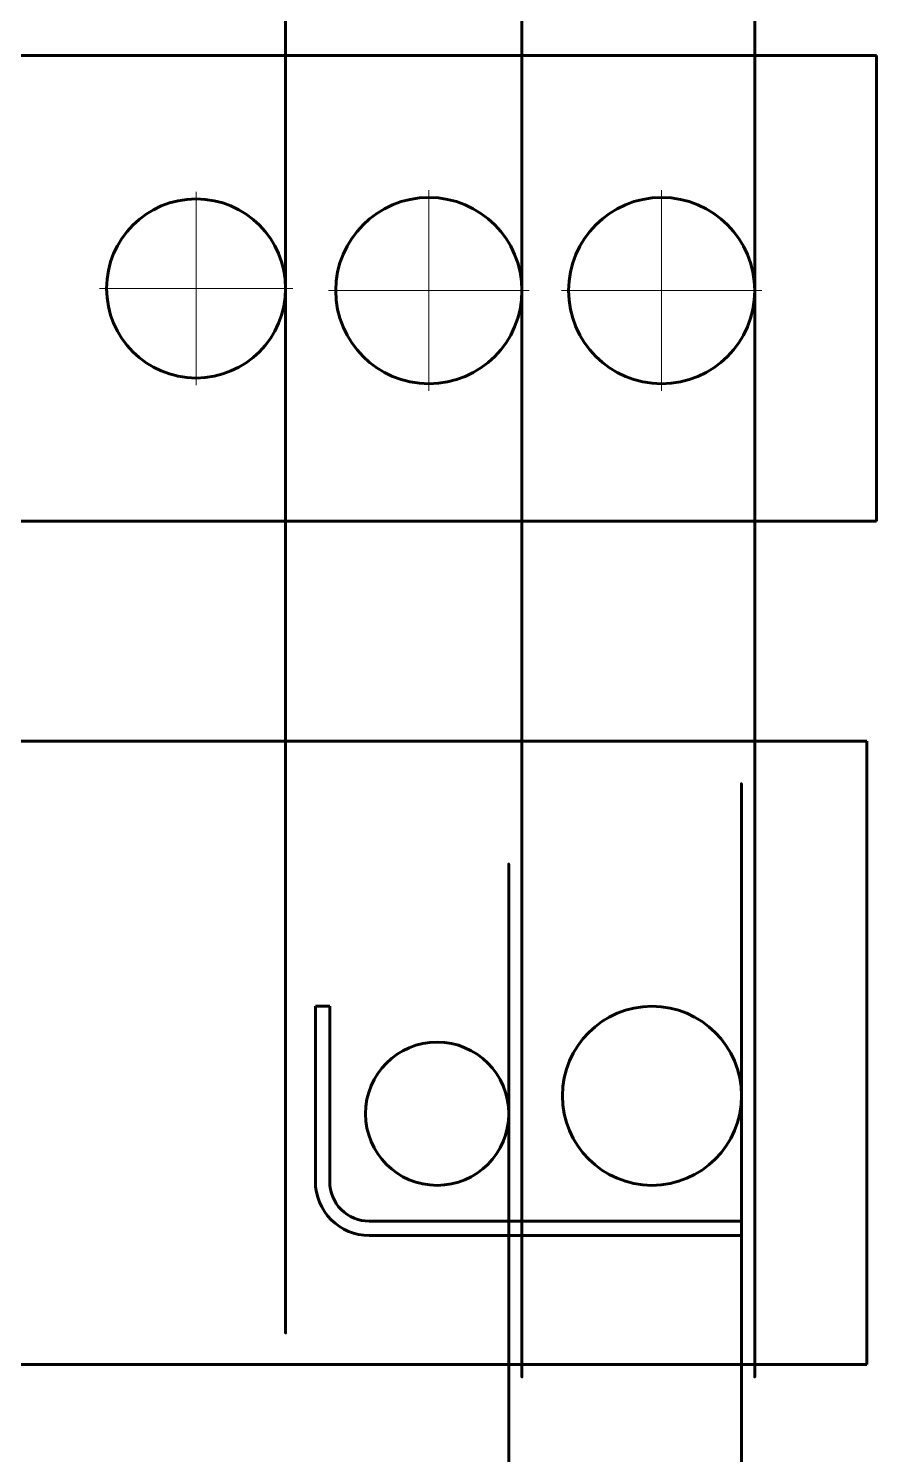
# Model space of a CAD drawing. Header units: centimetres. Extents: x 259 to 610, y 357 to 1252.
# Drawn here: x 535.35 to 559.03, y 775.73 to 815.54 of the extents above; entities that cross this region are included whole.
import ezdxf
from ezdxf.lldxf.tags import DXFTag

# ---------------------------------------------------------------- set-up
doc = ezdxf.new("R2010")
doc.units = ezdxf.units.CM
doc.header["$MEASUREMENT"] = 0
doc.layers.add('layer 1', color=7, linetype='Continuous')
tags = doc.linetypes.add('New Line1', pattern=[12, 7.5, -1.5, 1.5, -1.5]).pattern_tags.tags
tags[10:11] = [DXFTag(74, 4), DXFTag(75, 0), DXFTag(340, '0'), DXFTag(46, 1.0), DXFTag(50, 0.0), DXFTag(44, 0.0), DXFTag(45, 0.0)]
tags[8:9] = [DXFTag(74, 4), DXFTag(75, 0), DXFTag(340, '0'), DXFTag(46, 1.0), DXFTag(50, 0.0), DXFTag(44, 0.0), DXFTag(45, 0.0)]
tags[6:7] = [DXFTag(74, 4), DXFTag(75, 0), DXFTag(340, '0'), DXFTag(46, 1.0), DXFTag(50, 0.0), DXFTag(44, 0.0), DXFTag(45, 0.0)]
tags[4:5] = [DXFTag(74, 4), DXFTag(75, 0), DXFTag(340, '0'), DXFTag(46, 1.0), DXFTag(50, 0.0), DXFTag(44, 0.0), DXFTag(45, 0.0)]
tags = doc.linetypes.add('New Line10', pattern=[12, 7.5, -1.5, 1.5, -1.5]).pattern_tags.tags
tags[10:11] = [DXFTag(74, 4), DXFTag(75, 0), DXFTag(340, '0'), DXFTag(46, 1.0), DXFTag(50, 0.0), DXFTag(44, 0.0), DXFTag(45, 0.0)]
tags[8:9] = [DXFTag(74, 4), DXFTag(75, 0), DXFTag(340, '0'), DXFTag(46, 1.0), DXFTag(50, 0.0), DXFTag(44, 0.0), DXFTag(45, 0.0)]
tags[6:7] = [DXFTag(74, 4), DXFTag(75, 0), DXFTag(340, '0'), DXFTag(46, 1.0), DXFTag(50, 0.0), DXFTag(44, 0.0), DXFTag(45, 0.0)]
tags[4:5] = [DXFTag(74, 4), DXFTag(75, 0), DXFTag(340, '0'), DXFTag(46, 1.0), DXFTag(50, 0.0), DXFTag(44, 0.0), DXFTag(45, 0.0)]
tags = doc.linetypes.add('New Line11', pattern=[12, 7.5, -1.5, 1.5, -1.5]).pattern_tags.tags
tags[10:11] = [DXFTag(74, 4), DXFTag(75, 0), DXFTag(340, '0'), DXFTag(46, 1.0), DXFTag(50, 0.0), DXFTag(44, 0.0), DXFTag(45, 0.0)]
tags[8:9] = [DXFTag(74, 4), DXFTag(75, 0), DXFTag(340, '0'), DXFTag(46, 1.0), DXFTag(50, 0.0), DXFTag(44, 0.0), DXFTag(45, 0.0)]
tags[6:7] = [DXFTag(74, 4), DXFTag(75, 0), DXFTag(340, '0'), DXFTag(46, 1.0), DXFTag(50, 0.0), DXFTag(44, 0.0), DXFTag(45, 0.0)]
tags[4:5] = [DXFTag(74, 4), DXFTag(75, 0), DXFTag(340, '0'), DXFTag(46, 1.0), DXFTag(50, 0.0), DXFTag(44, 0.0), DXFTag(45, 0.0)]
tags = doc.linetypes.add('New Line12', pattern=[12, 7.5, -1.5, 1.5, -1.5]).pattern_tags.tags
tags[10:11] = [DXFTag(74, 4), DXFTag(75, 0), DXFTag(340, '0'), DXFTag(46, 1.0), DXFTag(50, 0.0), DXFTag(44, 0.0), DXFTag(45, 0.0)]
tags[8:9] = [DXFTag(74, 4), DXFTag(75, 0), DXFTag(340, '0'), DXFTag(46, 1.0), DXFTag(50, 0.0), DXFTag(44, 0.0), DXFTag(45, 0.0)]
tags[6:7] = [DXFTag(74, 4), DXFTag(75, 0), DXFTag(340, '0'), DXFTag(46, 1.0), DXFTag(50, 0.0), DXFTag(44, 0.0), DXFTag(45, 0.0)]
tags[4:5] = [DXFTag(74, 4), DXFTag(75, 0), DXFTag(340, '0'), DXFTag(46, 1.0), DXFTag(50, 0.0), DXFTag(44, 0.0), DXFTag(45, 0.0)]
tags = doc.linetypes.add('New Line2', pattern=[12, 7.5, -1.5, 1.5, -1.5]).pattern_tags.tags
tags[10:11] = [DXFTag(74, 4), DXFTag(75, 0), DXFTag(340, '0'), DXFTag(46, 1.0), DXFTag(50, 0.0), DXFTag(44, 0.0), DXFTag(45, 0.0)]
tags[8:9] = [DXFTag(74, 4), DXFTag(75, 0), DXFTag(340, '0'), DXFTag(46, 1.0), DXFTag(50, 0.0), DXFTag(44, 0.0), DXFTag(45, 0.0)]
tags[6:7] = [DXFTag(74, 4), DXFTag(75, 0), DXFTag(340, '0'), DXFTag(46, 1.0), DXFTag(50, 0.0), DXFTag(44, 0.0), DXFTag(45, 0.0)]
tags[4:5] = [DXFTag(74, 4), DXFTag(75, 0), DXFTag(340, '0'), DXFTag(46, 1.0), DXFTag(50, 0.0), DXFTag(44, 0.0), DXFTag(45, 0.0)]
tags = doc.linetypes.add('New Line3', pattern=[12, 7.5, -1.5, 1.5, -1.5]).pattern_tags.tags
tags[10:11] = [DXFTag(74, 4), DXFTag(75, 0), DXFTag(340, '0'), DXFTag(46, 1.0), DXFTag(50, 0.0), DXFTag(44, 0.0), DXFTag(45, 0.0)]
tags[8:9] = [DXFTag(74, 4), DXFTag(75, 0), DXFTag(340, '0'), DXFTag(46, 1.0), DXFTag(50, 0.0), DXFTag(44, 0.0), DXFTag(45, 0.0)]
tags[6:7] = [DXFTag(74, 4), DXFTag(75, 0), DXFTag(340, '0'), DXFTag(46, 1.0), DXFTag(50, 0.0), DXFTag(44, 0.0), DXFTag(45, 0.0)]
tags[4:5] = [DXFTag(74, 4), DXFTag(75, 0), DXFTag(340, '0'), DXFTag(46, 1.0), DXFTag(50, 0.0), DXFTag(44, 0.0), DXFTag(45, 0.0)]
tags = doc.linetypes.add('New Line4', pattern=[12, 7.5, -1.5, 1.5, -1.5]).pattern_tags.tags
tags[10:11] = [DXFTag(74, 4), DXFTag(75, 0), DXFTag(340, '0'), DXFTag(46, 1.0), DXFTag(50, 0.0), DXFTag(44, 0.0), DXFTag(45, 0.0)]
tags[8:9] = [DXFTag(74, 4), DXFTag(75, 0), DXFTag(340, '0'), DXFTag(46, 1.0), DXFTag(50, 0.0), DXFTag(44, 0.0), DXFTag(45, 0.0)]
tags[6:7] = [DXFTag(74, 4), DXFTag(75, 0), DXFTag(340, '0'), DXFTag(46, 1.0), DXFTag(50, 0.0), DXFTag(44, 0.0), DXFTag(45, 0.0)]
tags[4:5] = [DXFTag(74, 4), DXFTag(75, 0), DXFTag(340, '0'), DXFTag(46, 1.0), DXFTag(50, 0.0), DXFTag(44, 0.0), DXFTag(45, 0.0)]
tags = doc.linetypes.add('New Line5', pattern=[12, 7.5, -1.5, 1.5, -1.5]).pattern_tags.tags
tags[10:11] = [DXFTag(74, 4), DXFTag(75, 0), DXFTag(340, '0'), DXFTag(46, 1.0), DXFTag(50, 0.0), DXFTag(44, 0.0), DXFTag(45, 0.0)]
tags[8:9] = [DXFTag(74, 4), DXFTag(75, 0), DXFTag(340, '0'), DXFTag(46, 1.0), DXFTag(50, 0.0), DXFTag(44, 0.0), DXFTag(45, 0.0)]
tags[6:7] = [DXFTag(74, 4), DXFTag(75, 0), DXFTag(340, '0'), DXFTag(46, 1.0), DXFTag(50, 0.0), DXFTag(44, 0.0), DXFTag(45, 0.0)]
tags[4:5] = [DXFTag(74, 4), DXFTag(75, 0), DXFTag(340, '0'), DXFTag(46, 1.0), DXFTag(50, 0.0), DXFTag(44, 0.0), DXFTag(45, 0.0)]
tags = doc.linetypes.add('New Line6', pattern=[12, 7.5, -1.5, 1.5, -1.5]).pattern_tags.tags
tags[10:11] = [DXFTag(74, 4), DXFTag(75, 0), DXFTag(340, '0'), DXFTag(46, 1.0), DXFTag(50, 0.0), DXFTag(44, 0.0), DXFTag(45, 0.0)]
tags[8:9] = [DXFTag(74, 4), DXFTag(75, 0), DXFTag(340, '0'), DXFTag(46, 1.0), DXFTag(50, 0.0), DXFTag(44, 0.0), DXFTag(45, 0.0)]
tags[6:7] = [DXFTag(74, 4), DXFTag(75, 0), DXFTag(340, '0'), DXFTag(46, 1.0), DXFTag(50, 0.0), DXFTag(44, 0.0), DXFTag(45, 0.0)]
tags[4:5] = [DXFTag(74, 4), DXFTag(75, 0), DXFTag(340, '0'), DXFTag(46, 1.0), DXFTag(50, 0.0), DXFTag(44, 0.0), DXFTag(45, 0.0)]
tags = doc.linetypes.add('New Line7', pattern=[12, 7.5, -1.5, 1.5, -1.5]).pattern_tags.tags
tags[10:11] = [DXFTag(74, 4), DXFTag(75, 0), DXFTag(340, '0'), DXFTag(46, 1.0), DXFTag(50, 0.0), DXFTag(44, 0.0), DXFTag(45, 0.0)]
tags[8:9] = [DXFTag(74, 4), DXFTag(75, 0), DXFTag(340, '0'), DXFTag(46, 1.0), DXFTag(50, 0.0), DXFTag(44, 0.0), DXFTag(45, 0.0)]
tags[6:7] = [DXFTag(74, 4), DXFTag(75, 0), DXFTag(340, '0'), DXFTag(46, 1.0), DXFTag(50, 0.0), DXFTag(44, 0.0), DXFTag(45, 0.0)]
tags[4:5] = [DXFTag(74, 4), DXFTag(75, 0), DXFTag(340, '0'), DXFTag(46, 1.0), DXFTag(50, 0.0), DXFTag(44, 0.0), DXFTag(45, 0.0)]
tags = doc.linetypes.add('New Line8', pattern=[12, 7.5, -1.5, 1.5, -1.5]).pattern_tags.tags
tags[10:11] = [DXFTag(74, 4), DXFTag(75, 0), DXFTag(340, '0'), DXFTag(46, 1.0), DXFTag(50, 0.0), DXFTag(44, 0.0), DXFTag(45, 0.0)]
tags[8:9] = [DXFTag(74, 4), DXFTag(75, 0), DXFTag(340, '0'), DXFTag(46, 1.0), DXFTag(50, 0.0), DXFTag(44, 0.0), DXFTag(45, 0.0)]
tags[6:7] = [DXFTag(74, 4), DXFTag(75, 0), DXFTag(340, '0'), DXFTag(46, 1.0), DXFTag(50, 0.0), DXFTag(44, 0.0), DXFTag(45, 0.0)]
tags[4:5] = [DXFTag(74, 4), DXFTag(75, 0), DXFTag(340, '0'), DXFTag(46, 1.0), DXFTag(50, 0.0), DXFTag(44, 0.0), DXFTag(45, 0.0)]
tags = doc.linetypes.add('New Line9', pattern=[12, 7.5, -1.5, 1.5, -1.5]).pattern_tags.tags
tags[10:11] = [DXFTag(74, 4), DXFTag(75, 0), DXFTag(340, '0'), DXFTag(46, 1.0), DXFTag(50, 0.0), DXFTag(44, 0.0), DXFTag(45, 0.0)]
tags[8:9] = [DXFTag(74, 4), DXFTag(75, 0), DXFTag(340, '0'), DXFTag(46, 1.0), DXFTag(50, 0.0), DXFTag(44, 0.0), DXFTag(45, 0.0)]
tags[6:7] = [DXFTag(74, 4), DXFTag(75, 0), DXFTag(340, '0'), DXFTag(46, 1.0), DXFTag(50, 0.0), DXFTag(44, 0.0), DXFTag(45, 0.0)]
tags[4:5] = [DXFTag(74, 4), DXFTag(75, 0), DXFTag(340, '0'), DXFTag(46, 1.0), DXFTag(50, 0.0), DXFTag(44, 0.0), DXFTag(45, 0.0)]

msp = doc.modelspace()

# ---------------------------------------------------------------- linework, layer by layer
at = {"layer": 'layer 1', "color": 5, "lineweight": 60}
for points, knots in [([(549.12863, 808.22341), (549.12863, 809.65935), (547.96457, 810.82341), (546.52864, 810.82341), (546.52864, 810.82341), (545.0927, 810.82341), (543.92864, 809.65936), (543.92863, 808.22342), (543.92863, 808.22342), (543.92863, 806.78748), (545.09268, 805.62342), (546.52862, 805.62341), (546.52862, 805.62341), (547.96456, 805.62341), (549.12862, 806.78746), (549.12863, 808.2234), (549.12893, 851.3016), (549.12863, 722.06701), (549.12863, 808.22341)], [0, 0, 0, 0, 0.2, 0.2, 0.2, 0.2, 0.4, 0.4, 0.4, 0.4, 0.6, 0.6, 0.6, 0.6, 1, 1, 1, 1.00001, 1.00001, 1.00001, 1.00001]), ([(555.62863, 808.22341), (555.62863, 809.65935), (554.46457, 810.82341), (553.02864, 810.82341), (553.02864, 810.82341), (551.5927, 810.82341), (550.42864, 809.65936), (550.42863, 808.22342), (550.42863, 808.22342), (550.42863, 806.78748), (551.59268, 805.62342), (553.02862, 805.62341), (553.02862, 805.62341), (554.46456, 805.62341), (555.62862, 806.78746), (555.62863, 808.2234), (555.62893, 851.3016), (555.62863, 722.06701), (555.62863, 808.22341)], [0, 0, 0, 0, 0.2, 0.2, 0.2, 0.2, 0.4, 0.4, 0.4, 0.4, 0.6, 0.6, 0.6, 0.6, 1, 1, 1, 1.00001, 1.00001, 1.00001, 1.00001]), ([(542.52863, 808.2835), (542.52863, 809.66421), (541.40935, 810.78349), (540.02864, 810.7835), (540.02864, 810.7835), (538.64793, 810.7835), (537.52864, 809.66421), (537.52863, 808.2835), (537.52863, 808.2835), (537.52863, 806.90279), (538.64791, 805.7835), (540.02862, 805.7835), (540.02862, 805.7835), (541.40933, 805.78349), (542.52863, 806.90277), (542.52863, 808.28348), (542.52863, 849.70478), (542.52863, 725.4409), (542.52863, 808.2835)], [0, 0, 0, 0, 0.2, 0.2, 0.2, 0.2, 0.4, 0.4, 0.4, 0.4, 0.6, 0.6, 0.6, 0.6, 1, 1, 1, 1.00002, 1.00002, 1.00002, 1.00002]), ([(555.25888, 785.74509), (555.25888, 787.1258), (554.1396, 788.24509), (552.75889, 788.24509), (552.75889, 788.24509), (551.37818, 788.24509), (550.25889, 787.12581), (550.25888, 785.7451), (550.25888, 785.7451), (550.25888, 784.36439), (551.37816, 783.2451), (552.75887, 783.24509), (552.75887, 783.24509), (554.13958, 783.24509), (555.25888, 784.36437), (555.25888, 785.74508), (555.25888, 827.16638), (555.25888, 702.90249), (555.25888, 785.74509)], [0, 0, 0, 0, 0.2, 0.2, 0.2, 0.2, 0.4, 0.4, 0.4, 0.4, 0.6, 0.6, 0.6, 0.6, 1, 1, 1, 1.00001, 1.00001, 1.00001, 1.00001]), ([(548.75888, 785.24509), (548.75888, 786.34966), (547.86345, 787.24509), (546.75889, 787.24509), (546.75889, 787.24509), (545.65432, 787.24509), (544.75889, 786.34967), (544.75888, 785.2451), (544.75888, 785.2451), (544.75888, 784.14053), (545.65431, 783.2451), (546.75888, 783.24509), (546.75888, 783.24509), (547.86344, 783.24509), (548.75888, 784.14051), (548.75888, 785.24508), (548.75888, 818.38218), (548.75888, 718.97089), (548.75888, 785.24509)], [0, 0, 0, 0, 0.2, 0.2, 0.2, 0.2, 0.4, 0.4, 0.4, 0.4, 0.6, 0.6, 0.6, 0.6, 1, 1, 1, 1.00001, 1.00001, 1.00001, 1.00001]), ([(543.35888, 783.34873), (543.35888, 782.94994), (543.5173, 782.56748), (543.79929, 782.2855), (543.79929, 782.2855), (544.08128, 782.00351), (544.46373, 781.84509), (544.86252, 781.84509)], [0, 0, 0, 0, 0.33333333, 0.33333333, 0.33333333, 0.33333333, 1, 1, 1, 1]), ([(543.75888, 783.34873), (543.75888, 783.05603), (543.87516, 782.77531), (544.08213, 782.56834), (544.08213, 782.56834), (544.2891, 782.36137), (544.56982, 782.24509), (544.86252, 782.24509)], [0, 0, 0, 0, 0.33333333, 0.33333333, 0.33333333, 0.33333333, 1, 1, 1, 1])]:
    msp.add_open_spline(points, degree=3, knots=knots, dxfattribs=at)
for points in [[(559.02863, 814.7835), (559.02863, 814.7835), (489.02864, 814.7835), (489.02864, 814.7835)], [(559.02863, 801.7835), (559.02863, 801.7835), (559.02863, 814.7835), (559.02863, 814.7835)], [(489.02864, 801.7835), (489.02864, 801.7835), (559.02863, 801.7835), (559.02863, 801.7835)], [(558.75888, 795.64509), (558.75888, 795.64509), (489.35889, 795.64509), (489.35889, 795.64509)], [(558.75888, 778.24509), (558.75888, 778.24509), (558.75888, 795.64509), (558.75888, 795.64509)], [(543.75888, 788.24509), (543.75888, 788.24509), (543.35888, 788.24509), (543.35888, 788.24509)], [(543.35888, 788.24509), (543.35888, 788.24509), (543.35888, 783.34873), (543.35888, 783.34873)], [(543.75888, 783.34873), (543.75888, 783.34873), (543.75888, 788.24509), (543.75888, 788.24509)], [(555.25888, 782.24509), (555.25888, 782.24509), (544.86252, 782.24509), (544.86252, 782.24509)], [(555.25888, 781.84509), (555.25888, 781.84509), (555.25888, 782.24509), (555.25888, 782.24509)], [(544.86252, 781.84509), (544.86252, 781.84509), (555.25888, 781.84509), (555.25888, 781.84509)], [(489.35889, 778.24509), (489.35889, 778.24509), (558.75888, 778.24509), (558.75888, 778.24509)]]:
    msp.add_open_spline(points, degree=3, dxfattribs=at)
at = {"layer": 'layer 1', "color": 30, "linetype": 'New Line10', "lineweight": 18}
msp.add_open_spline([(540.02863, 808.2835), (540.02863, 808.2835), (540.02863, 810.9835), (540.02863, 810.9835)], degree=3, dxfattribs=at)
at = {"layer": 'layer 1', "color": 30, "linetype": 'New Line6', "lineweight": 18}
msp.add_open_spline([(546.52863, 808.22341), (546.52863, 808.22341), (546.52863, 811.02341), (546.52863, 811.02341)], degree=3, dxfattribs=at)
at = {"layer": 'layer 1', "color": 30, "linetype": 'New Line2', "lineweight": 18}
msp.add_open_spline([(553.02863, 808.22341), (553.02863, 808.22341), (553.02863, 811.02341), (553.02863, 811.02341)], degree=3, dxfattribs=at)
at = {"layer": 'layer 1', "color": 30, "linetype": 'New Line12', "lineweight": 18}
msp.add_open_spline([(540.02863, 808.2835), (540.02863, 808.2835), (537.32863, 808.2835), (537.32863, 808.2835)], degree=3, dxfattribs=at)
at = {"layer": 'layer 1', "color": 30, "linetype": 'New Line9', "lineweight": 18}
msp.add_open_spline([(540.02863, 808.2835), (540.02863, 808.2835), (540.02863, 805.5835), (540.02863, 805.5835)], degree=3, dxfattribs=at)
at = {"layer": 'layer 1', "color": 30, "linetype": 'New Line11', "lineweight": 18}
msp.add_open_spline([(540.02863, 808.2835), (540.02863, 808.2835), (542.72863, 808.2835), (542.72863, 808.2835)], degree=3, dxfattribs=at)
at = {"layer": 'layer 1', "color": 30, "linetype": 'New Line8', "lineweight": 18}
msp.add_open_spline([(546.52863, 808.22341), (546.52863, 808.22341), (543.72863, 808.22341), (543.72863, 808.22341)], degree=3, dxfattribs=at)
at = {"layer": 'layer 1', "color": 30, "linetype": 'New Line5', "lineweight": 18}
msp.add_open_spline([(546.52863, 808.22341), (546.52863, 808.22341), (546.52863, 805.42341), (546.52863, 805.42341)], degree=3, dxfattribs=at)
at = {"layer": 'layer 1', "color": 30, "linetype": 'New Line7', "lineweight": 18}
msp.add_open_spline([(546.52863, 808.22341), (546.52863, 808.22341), (549.32863, 808.22341), (549.32863, 808.22341)], degree=3, dxfattribs=at)
at = {"layer": 'layer 1', "color": 30, "linetype": 'New Line4', "lineweight": 18}
msp.add_open_spline([(553.02863, 808.22341), (553.02863, 808.22341), (550.22863, 808.22341), (550.22863, 808.22341)], degree=3, dxfattribs=at)
at = {"layer": 'layer 1', "color": 30, "linetype": 'New Line1', "lineweight": 18}
msp.add_open_spline([(553.02863, 808.22341), (553.02863, 808.22341), (553.02863, 805.42341), (553.02863, 805.42341)], degree=3, dxfattribs=at)
at = {"layer": 'layer 1', "color": 30, "linetype": 'New Line3', "lineweight": 18}
msp.add_open_spline([(553.02863, 808.22341), (553.02863, 808.22341), (555.82863, 808.22341), (555.82863, 808.22341)], degree=3, dxfattribs=at)

doc.saveas('drawing.dxf')
